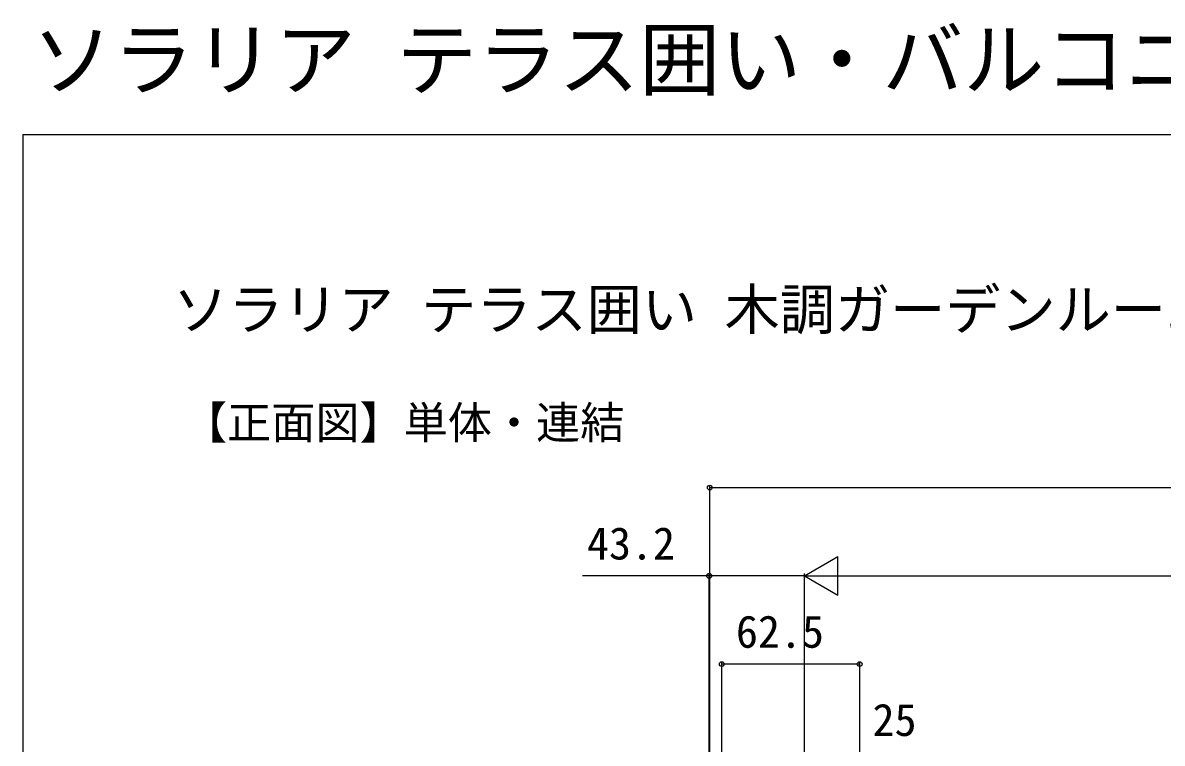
# Model space of a CAD drawing. Units: millimetres, scale not verified. Extents: x -875 to 875, y -1304 to 1297.
# Drawn here: x -875 to -359, y 970 to 1297 of the extents above; entities that cross this region are included whole.
import ezdxf
from ezdxf.enums import TextEntityAlignment as Align

# ---------------------------------------------------------------- set-up
doc = ezdxf.new("R2010")
doc.units = ezdxf.units.MM
doc.header["$LTSCALE"] = 8
for name, color, linetype in [('0-1_USER1', 3, 'Continuous'), ('0-5_YKK_D', 6, 'Continuous'), ('0-6_YKK_ZWAK', 7, 'Continuous')]:
    doc.layers.add(name, color=color, linetype=linetype)
doc.styles.add('ＭＳ ゴシック', font='')
doc.styles.get('ＭＳ ゴシック').set_extended_font_data('MS Gothic')

msp = doc.modelspace()

# ---------------------------------------------------------------- linework, layer by layer
at = {"layer": '0-5_YKK_D'}
for p, q in [((-563.734, 891.805), (-563.734, 1086.8)), ((-563.734, 1085.8), (272.665, 1085.8)), ((-520.813, 1045.8), (-505.658, 1054.55)), ((-505.658, 1037.05), (-505.658, 1054.55)), ((-564.013, 891.805), (-564.013, 1046.8)), ((-520.813, 884.3), (-520.813, 1046.8)), ((-520.813, 884.3), (-520.813, 1046.8)), ((-520.813, 1045.8), (-505.658, 1037.05)), ((-520.813, 1045.8), (-490.503, 1045.8)), ((-503.313, 1045.8), (211.686, 1045.8)), ((-558.313, 880.416), (-558.313, 1006.8)), ((-495.813, 880), (-495.813, 1006.8)), ((-495.813, 1005.8), (-558.313, 1005.8))]:
    msp.add_line(p, q, dxfattribs=at)
msp.add_lwpolyline([(-520.813, 1045.8), (-564.013, 1045.8), (-621.359, 1045.8)], dxfattribs=at)
for centre in [(-563.734, 1085.8), (-564.013, 1045.8), (-558.313, 1005.8), (-495.813, 1005.8)]:
    msp.add_circle(centre, 1.075, dxfattribs=at)
at = {"layer": '0-6_YKK_ZWAK'}
for q in [(-875, -1304.2), (875, 1245.8)]:
    msp.add_line((-875, 1245.8), q, dxfattribs=at)

# ---------------------------------------------------------------- texts
at = {"layer": '0-1_USER1', "style": 'ＭＳ ゴシック'}
for s, height, p in [('ソラリア テラス囲い・バルコニー囲い', 26.91, (-870.919, 1258.388)), ('ソラリア テラス囲い 木調ガーデンルームタイプ デッキ納まり', 18.33, (-806.989, 1151.925)), ('【正面図】単体・連結', 14.66, (-802.409, 1103.527))]:
    msp.add_text(s, height=height, dxfattribs=at).set_placement(p, align=Align.BOTTOM_LEFT)
at = {"layer": '0-5_YKK_D', "style": 'ＭＳ ゴシック'}
for s, p in [('43.2', (-619.382, 1048.8)), ('62.5', (-551.893, 1008.8)), ('25', (-489.991, 968.8))]:
    msp.add_text(s, height=14.66, dxfattribs=at).set_placement(p, align=Align.BOTTOM_LEFT)

doc.saveas('drawing.dxf')
